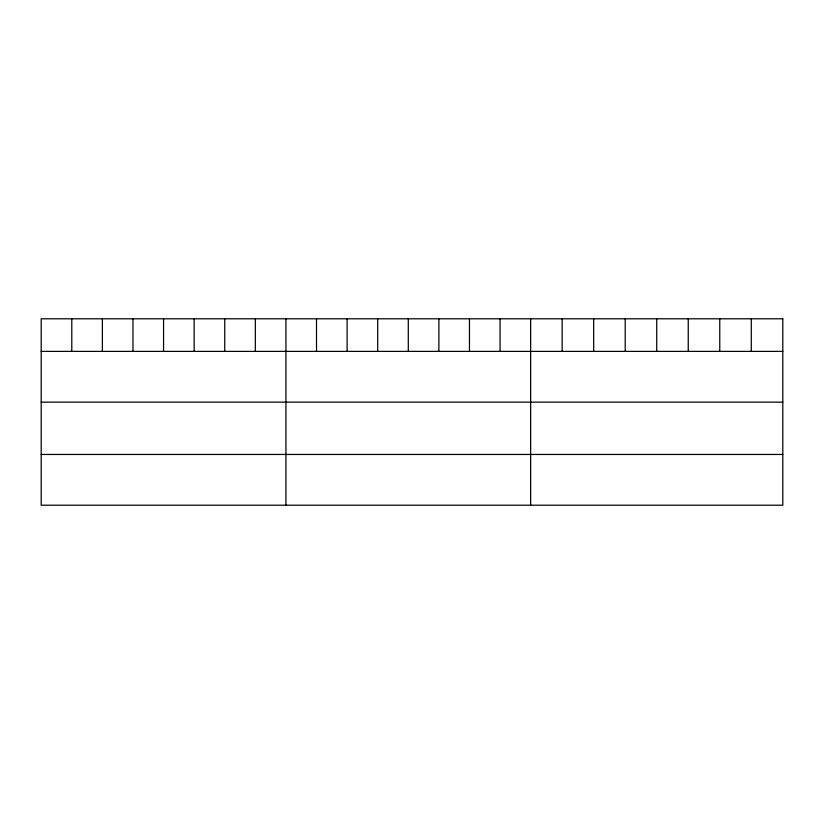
<?xml version="1.0" encoding="UTF-8"?>
<svg xmlns="http://www.w3.org/2000/svg" width="824" height="824" viewBox="0 0 824 824"><rect width="100%" height="100%" fill="white"/><g stroke="black" fill="none" stroke-linecap="round" stroke-linejoin="round"><path stroke-width="1.24" d="M41.2 351.385L782.8 351.385M41.2 402.143L782.8 402.143M41.2 454.446L782.8 454.446M751.282 318.795L751.282 351.385M719.764 318.795L719.764 351.385M688.246 318.795L688.246 351.385M656.728 318.795L656.728 351.385M625.21 318.795L625.21 351.385M593.692 318.795L593.692 351.385M562.174 318.795L562.174 351.385M530.656 318.795L530.656 505.205M500.065 318.795L500.065 351.385M469.474 318.795L469.474 351.385M438.883 318.795L438.883 351.385M408.292 318.795L408.292 351.385M377.701 318.795L377.701 351.385M347.11 318.795L347.11 351.385M316.519 318.795L316.519 351.385M285.928 318.795L285.928 505.205M255.337 318.795L255.337 351.385M224.746 318.795L224.746 351.385M194.155 318.795L194.155 351.385M163.564 318.795L163.564 351.385M132.973 318.795L132.973 351.385M102.382 318.795L102.382 351.385M71.791 318.795L71.791 351.385M782.8 318.795L41.2 318.795L41.2 505.205L782.8 505.205L782.8 318.795"/></g></svg>
